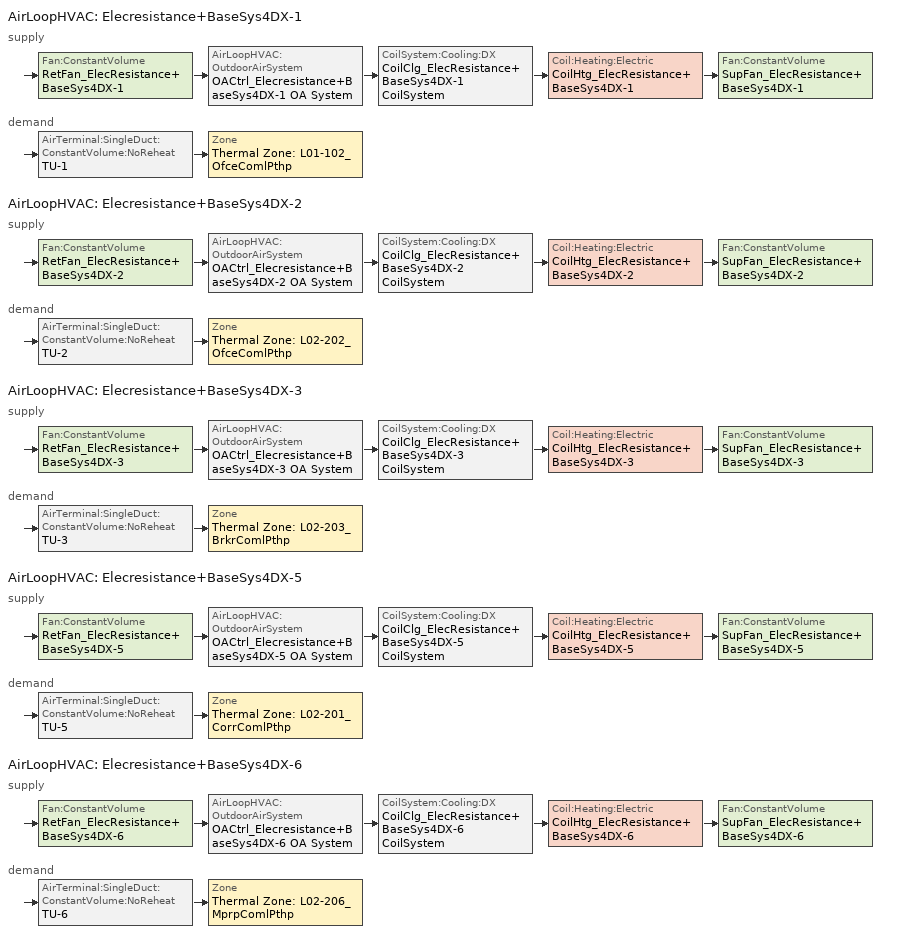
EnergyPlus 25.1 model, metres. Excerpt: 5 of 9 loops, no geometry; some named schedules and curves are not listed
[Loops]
AirLoopHVAC 'Elecresistance+BaseSys4DX-1'
 supply: Fan:ConstantVolume 'RetFan_ElecResistance+BaseSys4DX-1' > AirLoopHVAC:OutdoorAirSystem 'OACtrl_Elecresistance+BaseSys4DX-1 OA System' > CoilSystem:Cooling:DX 'CoilClg_ElecResistance+BaseSys4DX-1 CoilSystem' > Coil:Heating:Electric 'CoilHtg_ElecResistance+BaseSys4DX-1' > Fan:ConstantVolume 'SupFan_ElecResistance+BaseSys4DX-1'
 demand: AirTerminal:SingleDuct:ConstantVolume:NoReheat 'TU-1' > Zone 'Thermal Zone: L01-102_OfceComlPthp'
AirLoopHVAC 'Elecresistance+BaseSys4DX-2'
 supply: Fan:ConstantVolume 'RetFan_ElecResistance+BaseSys4DX-2' > AirLoopHVAC:OutdoorAirSystem 'OACtrl_Elecresistance+BaseSys4DX-2 OA System' > CoilSystem:Cooling:DX 'CoilClg_ElecResistance+BaseSys4DX-2 CoilSystem' > Coil:Heating:Electric 'CoilHtg_ElecResistance+BaseSys4DX-2' > Fan:ConstantVolume 'SupFan_ElecResistance+BaseSys4DX-2'
 demand: AirTerminal:SingleDuct:ConstantVolume:NoReheat 'TU-2' > Zone 'Thermal Zone: L02-202_OfceComlPthp'
AirLoopHVAC 'Elecresistance+BaseSys4DX-3'
 supply: Fan:ConstantVolume 'RetFan_ElecResistance+BaseSys4DX-3' > AirLoopHVAC:OutdoorAirSystem 'OACtrl_Elecresistance+BaseSys4DX-3 OA System' > CoilSystem:Cooling:DX 'CoilClg_ElecResistance+BaseSys4DX-3 CoilSystem' > Coil:Heating:Electric 'CoilHtg_ElecResistance+BaseSys4DX-3' > Fan:ConstantVolume 'SupFan_ElecResistance+BaseSys4DX-3'
 demand: AirTerminal:SingleDuct:ConstantVolume:NoReheat 'TU-3' > Zone 'Thermal Zone: L02-203_BrkrComlPthp'
AirLoopHVAC 'Elecresistance+BaseSys4DX-5'
 supply: Fan:ConstantVolume 'RetFan_ElecResistance+BaseSys4DX-5' > AirLoopHVAC:OutdoorAirSystem 'OACtrl_Elecresistance+BaseSys4DX-5 OA System' > CoilSystem:Cooling:DX 'CoilClg_ElecResistance+BaseSys4DX-5 CoilSystem' > Coil:Heating:Electric 'CoilHtg_ElecResistance+BaseSys4DX-5' > Fan:ConstantVolume 'SupFan_ElecResistance+BaseSys4DX-5'
 demand: AirTerminal:SingleDuct:ConstantVolume:NoReheat 'TU-5' > Zone 'Thermal Zone: L02-201_CorrComlPthp'
AirLoopHVAC 'Elecresistance+BaseSys4DX-6'
 supply: Fan:ConstantVolume 'RetFan_ElecResistance+BaseSys4DX-6' > AirLoopHVAC:OutdoorAirSystem 'OACtrl_Elecresistance+BaseSys4DX-6 OA System' > CoilSystem:Cooling:DX 'CoilClg_ElecResistance+BaseSys4DX-6 CoilSystem' > Coil:Heating:Electric 'CoilHtg_ElecResistance+BaseSys4DX-6' > Fan:ConstantVolume 'SupFan_ElecResistance+BaseSys4DX-6'
 demand: AirTerminal:SingleDuct:ConstantVolume:NoReheat 'TU-6' > Zone 'Thermal Zone: L02-206_MprpComlPthp'
[ShadingProperty:Reflectance] Diffuse Solar Reflectance of Unglazed Part of Shading Surface=0; Diffuse Visible Reflectance of Unglazed Part of Shading Surface=0; Fraction of Shading Surface That Is Glazed=0
Name | Shading Surface
 | Shading Surface 1
 | Shading Surface 2
 | Shading Surface 3
[ZoneControl:Thermostat] Temperature Difference Between Cutout And Setpoint {deltaC}=0
Name | Zone or ZoneList | Control Type Schedule | Control 1
Thermal Zone: L01-102_OfceComlPthp Thermostat | Thermal Zone: L01-102_OfceComlPthp | Thermal Zone: L01-102_OfceComlPthp Thermostat Schedule | Thermal Zone: L01-102_OfceComlPthp Thermostat
Thermal Zone: L02-201_CorrComlPthp Thermostat | Thermal Zone: L02-201_CorrComlPthp | Thermal Zone: L02-201_CorrComlPthp Thermostat Schedule | Thermal Zone: L02-201_CorrComlPthp Thermostat
Thermal Zone: L02-202_OfceComlPthp Thermostat | Thermal Zone: L02-202_OfceComlPthp | Thermal Zone: L02-202_OfceComlPthp Thermostat Schedule | Thermal Zone: L02-202_OfceComlPthp Thermostat
Thermal Zone: L02-203_BrkrComlPthp Thermostat | Thermal Zone: L02-203_BrkrComlPthp | Thermal Zone: L02-203_BrkrComlPthp Thermostat Schedule | Thermal Zone: L02-203_BrkrComlPthp Thermostat
Thermal Zone: L02-206_MprpComlPthp Thermostat | Thermal Zone: L02-206_MprpComlPthp | Thermal Zone: L02-206_MprpComlPthp Thermostat Schedule | Thermal Zone: L02-206_MprpComlPthp Thermostat
[ThermostatSetpoint:DualSetpoint] Heating Setpoint Temperature Schedule=GLBHHtgSetpt; Cooling Setpoint Temperature Schedule=NoClgSetpt
Thermal Zone: L01-102_OfceComlPthp Thermostat; Thermal Zone: L02-201_CorrComlPthp Thermostat; Thermal Zone: L02-202_OfceComlPthp Thermostat; Thermal Zone: L02-203_BrkrComlPthp Thermostat; Thermal Zone: L02-206_MprpComlPthp Thermostat
[AirTerminal:SingleDuct:ConstantVolume:NoReheat] Availability Schedule=Always On Discrete
Name | Maximum Air Flow Rate {m3/s}
TU-1 | 0.467203
TU-5 | 0.760487
TU-2 | 0.109619
TU-3 | 0.15005
TU-6 | 0.261321
[Zone equipment]
Thermal Zone: L01-102_OfceComlPthp: TerminalUnit 101, TU-1
Thermal Zone: L02-201_CorrComlPthp: TerminalUnit 201, TU-5
Thermal Zone: L02-202_OfceComlPthp: TerminalUnit 202, TU-2
Thermal Zone: L02-203_BrkrComlPthp: TerminalUnit 203, TU-3
Thermal Zone: L02-206_MprpComlPthp: TerminalUnit 206, TU-6
[Sizing:Zone] Zone Cooling Design Supply Air Temperature Input Method=TemperatureDifference; Zone Cooling Design Supply Air Temperature {C}=14; Zone Cooling Design Supply Air Temperature Difference {deltaC}=11.1111; Zone Heating Design Supply Air Temperature Input Method=TemperatureDifference; Zone Heating Design Supply Air Temperature {C}=40; Zone Heating Design Supply Air Temperature Difference {deltaC}=13.8889; Zone Cooling Design Supply Air Humidity Ratio {kgWater/kgDryAir}=0.0085; Zone Heating Design Supply Air Humidity Ratio {kgWater/kgDryAir}=0.008; Zone Heating Sizing Factor=1; Zone Cooling Sizing Factor=1; Cooling Design Air Flow Method=DesignDay; Cooling Design Air Flow Rate {m3/s}=0; Cooling Minimum Air Flow per Zone Floor Area {m3/s-m2}=0; Cooling Minimum Air Flow {m3/s}=0; Cooling Minimum Air Flow Fraction=0; Heating Design Air Flow Method=DesignDay; Heating Design Air Flow Rate {m3/s}=0; Heating Maximum Air Flow per Zone Floor Area {m3/s-m2}=0; Heating Maximum Air Flow {m3/s}=0; Heating Maximum Air Flow Fraction=0; Account for Dedicated Outdoor Air System=No; Zone Load Sizing Method=Sensible Load Only No Latent Load; Zone Latent Cooling Design Supply Air Humidity Ratio Input Method=HumidityRatioDifference; Zone Cooling Design Supply Air Humidity Ratio Difference {kgWater/kgDryAir}=0.005; Zone Latent Heating Design Supply Air Humidity Ratio Input Method=HumidityRatioDifference; Zone Humidification Design Supply Air Humidity Ratio Difference {kgWater/kgDryAir}=0.005; Type of Space Sum to Use=Coincident
Name | Design Specification Outdoor Air Object
Thermal Zone: L01-102_OfceComlPthp | Thermal Zone: L01-102_OfceComlPthp Design Specification Outdoor Air
Thermal Zone: L02-201_CorrComlPthp | Thermal Zone: L02-201_CorrComlPthp Design Specification Outdoor Air
Thermal Zone: L02-202_OfceComlPthp | Thermal Zone: L02-202_OfceComlPthp Design Specification Outdoor Air
Thermal Zone: L02-203_BrkrComlPthp | Thermal Zone: L02-203_BrkrComlPthp Design Specification Outdoor Air
Thermal Zone: L02-206_MprpComlPthp | Thermal Zone: L02-206_MprpComlPthp Design Specification Outdoor Air
[DesignSpecification:OutdoorAir] Outdoor Air Method=Sum; Outdoor Air Flow per Person {m3/s-person}=0; Outdoor Air Flow per Zone {m3/s}=0; Outdoor Air Flow Air Changes per Hour {1/hr}=0
Name | Outdoor Air Flow per Zone Floor Area {m3/s-m2}
Thermal Zone: L01-102_OfceComlPthp Design Specification Outdoor Air | 0.000675803
Thermal Zone: L02-201_CorrComlPthp Design Specification Outdoor Air | 0.000222729
Thermal Zone: L02-202_OfceComlPthp Design Specification Outdoor Air | 0.000947674
Thermal Zone: L02-203_BrkrComlPthp Design Specification Outdoor Air | 0.00147892
Thermal Zone: L02-204_FitnComlPthp Design Specification Outdoor Air | 0.00283383
Thermal Zone: L02-206_MprpComlPthp Design Specification Outdoor Air | 0.000212619
Thermal Zone: L02-209_AstoComlPthp Design Specification Outdoor Air | 0.00168509
Thermal Zone: L02-214_AstoComlPthp Design Specification Outdoor Air | 0.00170197
Thermal Zone: L02-216_MprpComlPthp Design Specification Outdoor Air | 0.00135288
[ZoneHVAC:PackagedTerminalHeatPump] Availability Schedule=AllOnHVACAvail; No Load Supply Air Flow Rate Control Set To Low Speed=Yes; Cooling Outdoor Air Flow Rate {m3/s}=0; Heating Outdoor Air Flow Rate {m3/s}=0; No Load Outdoor Air Flow Rate {m3/s}=0; Heating Convergence Tolerance=0.001; Cooling Convergence Tolerance=0.001; Fan Placement=DrawThrough; Supply Air Fan Operating Mode Schedule=CyclingHVACAvail
Name | Cooling Supply Air Flow Rate {m3/s} | Heating Supply Air Flow Rate {m3/s} | No Load Supply Air Flow Rate {m3/s} | Supply Air Fan | Heating Coil | Cooling Coil | Supplemental Heating Coil | Maximum Supply Air Temperature from Supplemental Heater {C} | Maximum Outdoor Dry-Bulb Temperature for Supplemental Heater Operation {C}
HP4 | 0.113267 | 0.113267 | 0.113267 | Fan_HP-4 | CoilHtg_HP4 | CoilClg_HP4 | CoilHtg_SuppHt_HP4 | 35 | 5.68434e-14
HP1 | 0.136865 | 0.136865 | 0.136865 | Fan_HP-1 | CoilHtg_HP1 | CoilClg_HP1 | SuppHtg_HP1 | 32.2222 | 1.66667
[Fan:OnOff] Availability Schedule=Always On Discrete; Fan Total Efficiency=0.4; Motor Efficiency=0.8; Motor In Airstream Fraction=1
Name | Pressure Rise {Pa} | Maximum Flow Rate {m3/s} | Fan Power Ratio Function of Speed Ratio Curve | Fan Efficiency Ratio Function of Speed Ratio Curve
Fan_HP-4 | 84.7963 | 0.113267 | Fan On Off Power Curve | Fan On Off Efficiency Curve
Fan_HP-1 | 74.6206 | 0.136865 | Fan On Off Power Curve 1 | Fan On Off Efficiency Curve 1
[Coil:Heating:DX:SingleSpeed] Availability Schedule=Always On Discrete; Rated Supply Fan Power Per Volume Flow Rate 2017 {W/(m3/s)}=773.3; Rated Supply Fan Power Per Volume Flow Rate 2023 {W/(m3/s)}=934.4; Heating Capacity Function of Temperature Curve=CoilHtgHPQRatio_fToadbSI; Heating Capacity Function of Flow Fraction Curve=CoilHtgHPQRatio_fCFMRatio; Energy Input Ratio Function of Temperature Curve=CoilHtgHPEIRRatio_fToadbSI; Energy Input Ratio Function of Flow Fraction Curve=CoilHtgHPEIRRatio_fCFMRatio; Part Load Fraction Correlation Curve=CoilHtgHPEIRRatio_fQFrac; Maximum Outdoor Dry-Bulb Temperature for Defrost Operation {C}=4.44444; Maximum Outdoor Dry-Bulb Temperature for Crankcase Heater Operation {C}=10; Defrost Strategy=ReverseCycle; Defrost Control=Timed; Defrost Time Period Fraction=0.058333; Resistive Defrost Heater Capacity {W}=2000
Name | Gross Rated Heating Capacity {W} | Gross Rated Heating COP {W/W} | Rated Air Flow Rate {m3/s} | Defrost Energy Input Ratio Function of Temperature Curve | Minimum Outdoor Dry-Bulb Temperature for Compressor Operation {C} | Crankcase Heater Capacity {W}
CoilHtg_HP4 | 2546.47 | 5.58288 | 0.113267 | CoilHtg_HP4 Defrost Curve | -20 | 9.83292
CoilHtg_HP1 | 3833.46 | 5.15693 | 0.136865 | CoilHtg_HP1 Defrost Curve | -8.33333 | 9.99958
[Coil:Cooling:DX:SingleSpeed] Availability Schedule=Always On Discrete; Gross Rated Sensible Heat Ratio=Autosize; Rated Evaporator Fan Power Per Volume Flow Rate 2017 {W/(m3/s)}=773.3; Rated Evaporator Fan Power Per Volume Flow Rate 2023 {W/(m3/s)}=934.4; Total Cooling Capacity Function of Temperature Curve=CoilClgDXQRatio_fTwbToadbSI; Total Cooling Capacity Function of Flow Fraction Curve=CoilClgDXSnglQRatio_fCFMRatio; Energy Input Ratio Function of Flow Fraction Curve=CoilClgDXSnglEIRRatio_fCFMRatio; Part Load Fraction Correlation Curve=CoilClgDXSEEREIRRatio_fQFrac; Minimum Outdoor Dry-Bulb Temperature for Compressor Operation {C}=-25; Nominal Time for Condensate Removal to Begin {s}=0; Ratio of Initial Moisture Evaporation Rate and Steady State Latent Capacity=0; Maximum Cycling Rate {cycles/hr}=0; Latent Capacity Time Constant {s}=0; Condenser Type=AirCooled; Evaporative Condenser Effectiveness=0.9; Evaporative Condenser Air Flow Rate {m3/s}=Autosize; Evaporative Condenser Pump Rated Power Consumption {W}=Autosize; Crankcase Heater Capacity {W}=0; Maximum Outdoor Dry-Bulb Temperature for Crankcase Heater Operation {C}=10; Basin Heater Capacity {W/K}=0; Basin Heater Setpoint Temperature {C}=2
Name | Gross Rated Total Cooling Capacity {W} | Gross Rated Cooling COP {W/W} | Rated Air Flow Rate {m3/s} | Energy Input Ratio Function of Temperature Curve
CoilClg_HP4 | 3608.03 | 4.54306 | 0.113267 | CoilClgDXSEEREIR_fTwbToadbSI-10
CoilClg_HP1 | 3669.16 | 4.7607 | 0.136865 | CoilClgDXSEEREIR_fTwbToadbSI
CoilClg_ElecResistance+BaseSys4DX-1 | 8113.17 | 3.84759 | 0.467203 | CoilClgDXSEEREIR_fTwbToadbSI-2
CoilClg_ElecResistance+BaseSys4DX-2 | 1815.24 | 3.84759 | 0.109619 | CoilClgDXSEEREIR_fTwbToadbSI-3
CoilClg_ElecResistance+BaseSys4DX-3 | 2614.45 | 3.84759 | 0.15005 | CoilClgDXSEEREIR_fTwbToadbSI-4
CoilClg_ElecResistance+BaseSys4DX-5 | 12593.3 | 3.84759 | 0.760487 | CoilClgDXSEEREIR_fTwbToadbSI-5
CoilClg_ElecResistance+BaseSys4DX-6 | 5084.2 | 3.84759 | 0.261321 | CoilClgDXSEEREIR_fTwbToadbSI-6
[Coil:Heating:Electric] Availability Schedule=Always On Discrete; Efficiency=1
Name | Nominal Capacity {W}
CoilHtg_SuppHt_HP4 | 2309.4
SuppHtg_HP1 | 1860.27
CoilHtg_ElecResistance+BaseSys4DX-1 | 8205.99
CoilHtg_ElecResistance+BaseSys4DX-2 | 2198.03
CoilHtg_ElecResistance+BaseSys4DX-3 | 1529.54
CoilHtg_ElecResistance+BaseSys4DX-5 | 7752.32
CoilHtg_ElecResistance+BaseSys4DX-6 | 2664.02
[AirLoopHVAC] Design Return Air Flow Fraction of Supply Air Flow=1
Name | Design Supply Air Flow Rate {m3/s}
Elecresistance+BaseSys4DX-1 | 0.467203
Elecresistance+BaseSys4DX-2 | 0.109619
Elecresistance+BaseSys4DX-3 | 0.15005
Elecresistance+BaseSys4DX-5 | 0.760487
Elecresistance+BaseSys4DX-6 | 0.261321
[Sizing:System] Type of Load to Size On=Sensible; Design Outdoor Air Flow Rate {m3/s}=Autosize; Central Heating Maximum System Air Flow Ratio=1; Preheat Design Temperature {C}=5.68434e-14; Preheat Design Humidity Ratio {kgWater/kgDryAir}=0; Precool Design Temperature {C}=5.68434e-14; Precool Design Humidity Ratio {kgWater/kgDryAir}=0; Central Cooling Design Supply Air Temperature {C}=23.8889; Central Heating Design Supply Air Temperature {C}=32.2222; Type of Zone Sum to Use=NonCoincident; 100% Outdoor Air in Cooling=No; 100% Outdoor Air in Heating=No; Central Cooling Design Supply Air Humidity Ratio {kgWater/kgDryAir}=0.0085; Central Heating Design Supply Air Humidity Ratio {kgWater/kgDryAir}=0.008; Cooling Supply Air Flow Rate Method=DesignDay; Cooling Supply Air Flow Rate {m3/s}=0; Cooling Supply Air Flow Rate Per Floor Area {m3/s-m2}=0.00996765; Cooling Fraction of Autosized Cooling Supply Air Flow Rate=1; Cooling Supply Air Flow Rate Per Unit Cooling Capacity {m3/s-W}=3.94755e-05; Heating Supply Air Flow Rate Method=DesignDay; Heating Supply Air Flow Rate {m3/s}=0; Heating Supply Air Flow Rate Per Floor Area {m3/s-m2}=0.00996765; Heating Fraction of Autosized Heating Supply Air Flow Rate=1; Heating Fraction of Autosized Cooling Supply Air Flow Rate=1; Heating Supply Air Flow Rate Per Unit Heating Capacity {m3/s-W}=3.15882e-05; System Outdoor Air Method=ZoneSum; Zone Maximum Outdoor Air Fraction=1; Cooling Design Capacity Method=CoolingDesignCapacity; Cooling Design Capacity {W}=Autosize; Cooling Design Capacity Per Floor Area {W/m2}=234.7; Fraction of Autosized Cooling Design Capacity=1; Heating Design Capacity Method=HeatingDesignCapacity; Heating Design Capacity {W}=Autosize; Heating Design Capacity Per Floor Area {W/m2}=157; Fraction of Autosized Heating Design Capacity=1; Central Cooling Capacity Control Method=OnOff; Occupant Diversity=Autosize
Elecresistance+BaseSys4DX-1; Elecresistance+BaseSys4DX-2; Elecresistance+BaseSys4DX-3; Elecresistance+BaseSys4DX-5; Elecresistance+BaseSys4DX-6
[AvailabilityManager:NightCycle] Applicability Schedule=Always On Discrete; Fan Schedule=CyclingHVACAvail; Control Type=CycleOnControlZone; Thermostat Tolerance {deltaC}=1.11111; Cycling Run Time Control Type=ThermostatWithMinimumRunTime; Cycling Run Time {s}=900
Name | Control Zone or Zone List
Availability Manager Night Cycle 1 | Thermal Zone: L01-102_OfceComlPthp
Availability Manager Night Cycle 2 | Thermal Zone: L02-202_OfceComlPthp
Availability Manager Night Cycle 3 | Thermal Zone: L02-203_BrkrComlPthp
Availability Manager Night Cycle 4 | Thermal Zone: L02-201_CorrComlPthp
Availability Manager Night Cycle 5 | Thermal Zone: L02-206_MprpComlPthp
[Fan:ConstantVolume] Availability Schedule=CyclingHVACAvail; Fan Total Efficiency=0.55575; Pressure Rise {Pa}=500.709; Motor Efficiency=0.855; Motor In Airstream Fraction=1
Name | Maximum Flow Rate {m3/s}
RetFan_ElecResistance+BaseSys4DX-1; SupFan_ElecResistance+BaseSys4DX-1 | 0.467203
RetFan_ElecResistance+BaseSys4DX-2; SupFan_ElecResistance+BaseSys4DX-2 | 0.109619
RetFan_ElecResistance+BaseSys4DX-3; SupFan_ElecResistance+BaseSys4DX-3 | 0.15005
RetFan_ElecResistance+BaseSys4DX-5; SupFan_ElecResistance+BaseSys4DX-5 | 0.760487
RetFan_ElecResistance+BaseSys4DX-6; SupFan_ElecResistance+BaseSys4DX-6 | 0.261321
[SetpointManager:MixedAir] Control Variable=Temperature
Name | Setpoint Node or NodeList
RetFan_ElecResistance+BaseSys4DX-1 Outlet Node OS Default SPM | RetFan_ElecResistance+BaseSys4DX-1 Outlet Node
OACtrl_Elecresistance+BaseSys4DX-1 OA System Mixed Air Node OS Default SPM | OACtrl_Elecresistance+BaseSys4DX-1 OA System Mixed Air Node
CoilClg_ElecResistance+BaseSys4DX-1 Outlet Node OS Default SPM | CoilClg_ElecResistance+BaseSys4DX-1 Outlet Node
CoilHtg_ElecResistance+BaseSys4DX-1 Outlet Node OS Default SPM | CoilHtg_ElecResistance+BaseSys4DX-1 Outlet Node
RetFan_ElecResistance+BaseSys4DX-2 Outlet Node OS Default SPM | RetFan_ElecResistance+BaseSys4DX-2 Outlet Node
OACtrl_Elecresistance+BaseSys4DX-2 OA System Mixed Air Node OS Default SPM | OACtrl_Elecresistance+BaseSys4DX-2 OA System Mixed Air Node
CoilClg_ElecResistance+BaseSys4DX-2 Outlet Node OS Default SPM | CoilClg_ElecResistance+BaseSys4DX-2 Outlet Node
CoilHtg_ElecResistance+BaseSys4DX-2 Outlet Node OS Default SPM | CoilHtg_ElecResistance+BaseSys4DX-2 Outlet Node
RetFan_ElecResistance+BaseSys4DX-3 Outlet Node OS Default SPM | RetFan_ElecResistance+BaseSys4DX-3 Outlet Node
OACtrl_Elecresistance+BaseSys4DX-3 OA System Mixed Air Node OS Default SPM | OACtrl_Elecresistance+BaseSys4DX-3 OA System Mixed Air Node
CoilClg_ElecResistance+BaseSys4DX-3 Outlet Node OS Default SPM | CoilClg_ElecResistance+BaseSys4DX-3 Outlet Node
CoilHtg_ElecResistance+BaseSys4DX-3 Outlet Node OS Default SPM | CoilHtg_ElecResistance+BaseSys4DX-3 Outlet Node
RetFan_ElecResistance+BaseSys4DX-5 Outlet Node OS Default SPM | RetFan_ElecResistance+BaseSys4DX-5 Outlet Node
OACtrl_Elecresistance+BaseSys4DX-5 OA System Mixed Air Node OS Default SPM | OACtrl_Elecresistance+BaseSys4DX-5 OA System Mixed Air Node
CoilClg_ElecResistance+BaseSys4DX-5 Outlet Node OS Default SPM | CoilClg_ElecResistance+BaseSys4DX-5 Outlet Node
CoilHtg_ElecResistance+BaseSys4DX-5 Outlet Node OS Default SPM | CoilHtg_ElecResistance+BaseSys4DX-5 Outlet Node
RetFan_ElecResistance+BaseSys4DX-6 Outlet Node OS Default SPM | RetFan_ElecResistance+BaseSys4DX-6 Outlet Node
OACtrl_Elecresistance+BaseSys4DX-6 OA System Mixed Air Node OS Default SPM | OACtrl_Elecresistance+BaseSys4DX-6 OA System Mixed Air Node
CoilClg_ElecResistance+BaseSys4DX-6 Outlet Node OS Default SPM | CoilClg_ElecResistance+BaseSys4DX-6 Outlet Node
CoilHtg_ElecResistance+BaseSys4DX-6 Outlet Node OS Default SPM | CoilHtg_ElecResistance+BaseSys4DX-6 Outlet Node
[Controller:OutdoorAir] Minimum Outdoor Air Flow Rate {m3/s}=0; Maximum Outdoor Air Flow Rate {m3/s}=Autosize; Economizer Control Type=FixedDryBulb; Economizer Control Action Type=ModulateFlow; Economizer Maximum Limit Dry-Bulb Temperature {C}=23.8889; Economizer Maximum Limit Enthalpy {J/kg}=116300; Lockout Type=LockoutWithCompressor; Minimum Limit Type=FixedMinimum; High Humidity Control=No; High Humidity Outdoor Air Flow Ratio=1; Control High Indoor Humidity Based on Outdoor Humidity Ratio=Yes; Heat Recovery Bypass Control Type=BypassWhenWithinEconomizerLimits; Economizer Operation Staging=InterlockedWithMechanicalCooling
Name | Minimum Outdoor Air Schedule | Maximum Fraction of Outdoor Air Schedule | Mechanical Ventilation Controller
OACtrl_Elecresistance+BaseSys4DX-1 | OACtrl_Elecresistance+BaseSys4DX-1 Schedule | OACtrl_Elecresistance+BaseSys4DX-1 Max OA Schedule | OACtrl_Elecresistance+BaseSys4DX-1 Mech Vent Controller
OACtrl_Elecresistance+BaseSys4DX-2 | OACtrl_Elecresistance+BaseSys4DX-2 Schedule | OACtrl_Elecresistance+BaseSys4DX-2 Max OA Schedule | OACtrl_Elecresistance+BaseSys4DX-2 Mech Vent Controller
OACtrl_Elecresistance+BaseSys4DX-3 | OACtrl_Elecresistance+BaseSys4DX-3 Schedule | OACtrl_Elecresistance+BaseSys4DX-3 Max OA Schedule | OACtrl_Elecresistance+BaseSys4DX-3 Mech Vent Controller
OACtrl_Elecresistance+BaseSys4DX-5 | OACtrl_Elecresistance+BaseSys4DX-5 Schedule | OACtrl_Elecresistance+BaseSys4DX-5 Max OA Schedule | OACtrl_Elecresistance+BaseSys4DX-5 Mech Vent Controller
OACtrl_Elecresistance+BaseSys4DX-6 | OACtrl_Elecresistance+BaseSys4DX-6 Schedule | OACtrl_Elecresistance+BaseSys4DX-6 Max OA Schedule | OACtrl_Elecresistance+BaseSys4DX-6 Mech Vent Controller
[Controller:MechanicalVentilation] Demand Controlled Ventilation=No; System Outdoor Air Method=ZoneSum
OACtrl_Elecresistance+BaseSys4DX-1 Mech Vent Controller: Availability Schedule=OACtrl_Elecresistance+BaseSys4DX-1 Schedule; Zone or ZoneList Name 1=Thermal Zone: L01-102_OfceComlPthp; Design Specification Outdoor Air Object Name 1=Thermal Zone: L01-102_OfceComlPthp Design Specification Outdoor Air
OACtrl_Elecresistance+BaseSys4DX-2 Mech Vent Controller: Availability Schedule=OACtrl_Elecresistance+BaseSys4DX-2 Schedule; Zone or ZoneList Name 1=Thermal Zone: L02-202_OfceComlPthp; Design Specification Outdoor Air Object Name 1=Thermal Zone: L02-202_OfceComlPthp Design Specification Outdoor Air
OACtrl_Elecresistance+BaseSys4DX-3 Mech Vent Controller: Availability Schedule=OACtrl_Elecresistance+BaseSys4DX-3 Schedule; Zone or ZoneList Name 1=Thermal Zone: L02-203_BrkrComlPthp; Design Specification Outdoor Air Object Name 1=Thermal Zone: L02-203_BrkrComlPthp Design Specification Outdoor Air
OACtrl_Elecresistance+BaseSys4DX-5 Mech Vent Controller: Availability Schedule=OACtrl_Elecresistance+BaseSys4DX-5 Schedule; Zone or ZoneList Name 1=Thermal Zone: L02-201_CorrComlPthp; Design Specification Outdoor Air Object Name 1=Thermal Zone: L02-201_CorrComlPthp Design Specification Outdoor Air
OACtrl_Elecresistance+BaseSys4DX-6 Mech Vent Controller: Availability Schedule=OACtrl_Elecresistance+BaseSys4DX-6 Schedule; Zone or ZoneList Name 1=Thermal Zone: L02-206_MprpComlPthp; Design Specification Outdoor Air Object Name 1=Thermal Zone: L02-206_MprpComlPthp Design Specification Outdoor Air
ERV-1 OAControl Mech Vent Controller: Availability Schedule=Always On Discrete; Zone or ZoneList Name 1=Thermal Zone: L01-102_OfceComlPthp; Design Specification Outdoor Air Object Name 1=Thermal Zone: L01-102_OfceComlPthp Design Specification Outdoor Air; Zone or ZoneList Name 2=Thermal Zone: L02-214_AstoComlPthp; Design Specification Outdoor Air Object Name 2=Thermal Zone: L02-214_AstoComlPthp Design Specification Outdoor Air; Zone or ZoneList Name 3=Thermal Zone: L02-209_AstoComlPthp; Design Specification Outdoor Air Object Name 3=Thermal Zone: L02-209_AstoComlPthp Design Specification Outdoor Air; Zone or ZoneList Name 4=Thermal Zone: L02-216_MprpComlPthp; Design Specification Outdoor Air Object Name 4=Thermal Zone: L02-216_MprpComlPthp Design Specification Outdoor Air; Zone or ZoneList Name 5=Thermal Zone: L02-206_MprpComlPthp; Design Specification Outdoor Air Object Name 5=Thermal Zone: L02-206_MprpComlPthp Design Specification Outdoor Air; Zone or ZoneList Name 6=Thermal Zone: L02-201_CorrComlPthp; Design Specification Outdoor Air Object Name 6=Thermal Zone: L02-201_CorrComlPthp Design Specification Outdoor Air; Zone or ZoneList Name 7=Thermal Zone: L02-202_OfceComlPthp; Design Specification Outdoor Air Object Name 7=Thermal Zone: L02-202_OfceComlPthp Design Specification Outdoor Air; Zone or ZoneList Name 8=Thermal Zone: L02-203_BrkrComlPthp; Design Specification Outdoor Air Object Name 8=Thermal Zone: L02-203_BrkrComlPthp Design Specification Outdoor Air; Zone or ZoneList Name 9=Thermal Zone: L02-204_FitnComlPthp; Design Specification Outdoor Air Object Name 9=Thermal Zone: L02-204_FitnComlPthp Design Specification Outdoor Air
[CoilSystem:Cooling:DX] Availability Schedule=Always On Discrete
Name | Cooling Coil
CoilClg_ElecResistance+BaseSys4DX-1 CoilSystem | CoilClg_ElecResistance+BaseSys4DX-1
CoilClg_ElecResistance+BaseSys4DX-2 CoilSystem | CoilClg_ElecResistance+BaseSys4DX-2
CoilClg_ElecResistance+BaseSys4DX-3 CoilSystem | CoilClg_ElecResistance+BaseSys4DX-3
CoilClg_ElecResistance+BaseSys4DX-5 CoilSystem | CoilClg_ElecResistance+BaseSys4DX-5
CoilClg_ElecResistance+BaseSys4DX-6 CoilSystem | CoilClg_ElecResistance+BaseSys4DX-6
[SetpointManager:SingleZone:Reheat] Control Variable=Temperature; Minimum Supply Air Temperature {C}=-99; Maximum Supply Air Temperature {C}=99
Name | Control Zone | Setpoint Node or NodeList
Setpoint Manager Single Zone Reheat 1 | Thermal Zone: L01-102_OfceComlPthp | SupFan_ElecResistance+BaseSys4DX-1 Outlet Node
Setpoint Manager Single Zone Reheat 2 | Thermal Zone: L02-202_OfceComlPthp | SupFan_ElecResistance+BaseSys4DX-2 Outlet Node
Setpoint Manager Single Zone Reheat 3 | Thermal Zone: L02-203_BrkrComlPthp | SupFan_ElecResistance+BaseSys4DX-3 Outlet Node
Setpoint Manager Single Zone Reheat 4 | Thermal Zone: L02-201_CorrComlPthp | SupFan_ElecResistance+BaseSys4DX-5 Outlet Node
Setpoint Manager Single Zone Reheat 5 | Thermal Zone: L02-206_MprpComlPthp | SupFan_ElecResistance+BaseSys4DX-6 Outlet Node
[AvailabilityManager:Scheduled]
ERV1 Availability Manager: Schedule=GLBHHVAC
[Schedule:Year]
GLBHHtgSetpt: GLBHWinHtgSetptWk, 1, 1, 1, 15, GLBHSpFaHtgSetptWk, 1, 16, 6, 15, GLBHSumHtgSetptWk, 6, 16, 9, 15, GLBHSpFaHtgSetptWk, 9, 16, 11, 15, GLBHWinHtgSetptWk, 11, 16, 12, 31
NoClgSetpt: NoClgSetpt Wk, 1, 1, 12, 31
AllOnHVACAvail: AllOnHVACAvailWk, 1, 1, 12, 31
CyclingHVACAvail: CyclingHVACAvailWk, 1, 1, 12, 31
OACtrl_Elecresistance+BaseSys4DX-1 Schedule: OACtrl_Elecresistance+BaseSys4DX-1 Schedule Week 1, 1, 1, 12, 31
OACtrl_Elecresistance+BaseSys4DX-2 Schedule: OACtrl_Elecresistance+BaseSys4DX-2 Schedule Week 1, 1, 1, 12, 31
OACtrl_Elecresistance+BaseSys4DX-3 Schedule: OACtrl_Elecresistance+BaseSys4DX-3 Schedule Week 1, 1, 1, 12, 31
OACtrl_Elecresistance+BaseSys4DX-5 Schedule: OACtrl_Elecresistance+BaseSys4DX-5 Schedule Week 1, 1, 1, 12, 31
OACtrl_Elecresistance+BaseSys4DX-6 Schedule: OACtrl_Elecresistance+BaseSys4DX-6 Schedule Week 1, 1, 1, 12, 31
OACtrl_Elecresistance+BaseSys4DX-1 Max OA Schedule: OACtrl_Elecresistance+BaseSys4DX-1 Max OA Schedule Week Rule - Jan1-Dec31, 1, 1, 12, 31
OACtrl_Elecresistance+BaseSys4DX-2 Max OA Schedule: OACtrl_Elecresistance+BaseSys4DX-2 Max OA Schedule Week Rule - Jan1-Dec31, 1, 1, 12, 31
OACtrl_Elecresistance+BaseSys4DX-3 Max OA Schedule: OACtrl_Elecresistance+BaseSys4DX-3 Max OA Schedule Week Rule - Jan1-Dec31, 1, 1, 12, 31
OACtrl_Elecresistance+BaseSys4DX-5 Max OA Schedule: OACtrl_Elecresistance+BaseSys4DX-5 Max OA Schedule Week Rule - Jan1-Dec31, 1, 1, 12, 31
OACtrl_Elecresistance+BaseSys4DX-6 Max OA Schedule: OACtrl_Elecresistance+BaseSys4DX-6 Max OA Schedule Week Rule - Jan1-Dec31, 1, 1, 12, 31
[Schedule:Week:Daily]
GLBHWinHtgSetptWk: GLBHWinHtgSetptSun, GLBHWinHtgSetptWD, GLBHWinHtgSetptWD, GLBHWinHtgSetptWD, GLBHWinHtgSetptWD, GLBHWinHtgSetptFri, GLBHWinHtgSetptSat, GLBHWinHtgSetptSun, OfficeHtgSetptWD, OfficeHtgSetptWD, GLBHWinHtgSetptSun, GLBHWinHtgSetptSun
GLBHSpFaHtgSetptWk: GLBHSpFaHtgSetptSun, GLBHSpFaHtgSetptWD, GLBHSpFaHtgSetptWD, GLBHSpFaHtgSetptWD, GLBHSpFaHtgSetptWD, GLBHSpFaHtgSetptFri, GLBHSpFaHtgSetptSat, GLBHSpFaHtgSetptSun, OfficeHtgSetptWD, OfficeHtgSetptWD, GLBHSpFaHtgSetptSun, GLBHSpFaHtgSetptSun
GLBHSumHtgSetptWk: GLBHSumHtgSetptSun, GLBHSumHtgSetptWD, GLBHSumHtgSetptWD, GLBHSumHtgSetptWD, GLBHSumHtgSetptWD, GLBHSumHtgSetptFri, GLBHSumHtgSetptSat, GLBHSumHtgSetptSun, OfficeHtgSetptWD, OfficeHtgSetptWD, GLBHSumHtgSetptSun, GLBHSumHtgSetptSun
NoClgSetpt Wk: NoClgSetpt Day, NoClgSetpt Day, NoClgSetpt Day, NoClgSetpt Day, NoClgSetpt Day, NoClgSetpt Day, NoClgSetpt Day, NoClgSetpt Day, OfficeClgSetptWD, OfficeClgSetptWD, NoClgSetpt Day, NoClgSetpt Day
CyclingHVACAvailWk: CyclingHVACAvailAll, CyclingHVACAvailAll, CyclingHVACAvailAll, CyclingHVACAvailAll, CyclingHVACAvailAll, CyclingHVACAvailAll, CyclingHVACAvailAll, CyclingHVACAvailAll, CyclingHVACAvailAll, CyclingHVACAvailAll, CyclingHVACAvailAll, CyclingHVACAvailAll
OACtrl_Elecresistance+BaseSys4DX-1 Schedule Week 1: OACtrl_Elecresistance+BaseSys4DX-1 Schedule Week 1 Sunday, OACtrl_Elecresistance+BaseSys4DX-1 Schedule Week 1 Monday, OACtrl_Elecresistance+BaseSys4DX-1 Schedule Week 1 Tuesday, OACtrl_Elecresistance+BaseSys4DX-1 Schedule Week 1 Wednesday, OACtrl_Elecresistance+BaseSys4DX-1 Schedule Week 1 Thursday, OACtrl_Elecresistance+BaseSys4DX-1 Schedule Week 1 Friday, OACtrl_Elecresistance+BaseSys4DX-1 Schedule Week 1 Saturday, OACtrl_Elecresistance+BaseSys4DX-1 Schedule Week 1 Holiday, OACtrl_Elecresistance+BaseSys4DX-1 Schedule Week 1 Summer, OACtrl_Elecresistance+BaseSys4DX-1 Schedule Week 1 Winter, OACtrl_Elecresistance+BaseSys4DX-1 Schedule Week 1 Custom 1, OACtrl_Elecresistance+BaseSys4DX-1 Schedule Week 1 Custom 2
OACtrl_Elecresistance+BaseSys4DX-2 Schedule Week 1: OACtrl_Elecresistance+BaseSys4DX-2 Schedule Week 1 Sunday, OACtrl_Elecresistance+BaseSys4DX-2 Schedule Week 1 Monday, OACtrl_Elecresistance+BaseSys4DX-2 Schedule Week 1 Tuesday, OACtrl_Elecresistance+BaseSys4DX-2 Schedule Week 1 Wednesday, OACtrl_Elecresistance+BaseSys4DX-2 Schedule Week 1 Thursday, OACtrl_Elecresistance+BaseSys4DX-2 Schedule Week 1 Friday, OACtrl_Elecresistance+BaseSys4DX-2 Schedule Week 1 Saturday, OACtrl_Elecresistance+BaseSys4DX-2 Schedule Week 1 Holiday, OACtrl_Elecresistance+BaseSys4DX-2 Schedule Week 1 Summer, OACtrl_Elecresistance+BaseSys4DX-2 Schedule Week 1 Winter, OACtrl_Elecresistance+BaseSys4DX-2 Schedule Week 1 Custom 1, OACtrl_Elecresistance+BaseSys4DX-2 Schedule Week 1 Custom 2
OACtrl_Elecresistance+BaseSys4DX-3 Schedule Week 1: OACtrl_Elecresistance+BaseSys4DX-3 Schedule Week 1 Sunday, OACtrl_Elecresistance+BaseSys4DX-3 Schedule Week 1 Monday, OACtrl_Elecresistance+BaseSys4DX-3 Schedule Week 1 Tuesday, OACtrl_Elecresistance+BaseSys4DX-3 Schedule Week 1 Wednesday, OACtrl_Elecresistance+BaseSys4DX-3 Schedule Week 1 Thursday, OACtrl_Elecresistance+BaseSys4DX-3 Schedule Week 1 Friday, OACtrl_Elecresistance+BaseSys4DX-3 Schedule Week 1 Saturday, OACtrl_Elecresistance+BaseSys4DX-3 Schedule Week 1 Holiday, OACtrl_Elecresistance+BaseSys4DX-3 Schedule Week 1 Summer, OACtrl_Elecresistance+BaseSys4DX-3 Schedule Week 1 Winter, OACtrl_Elecresistance+BaseSys4DX-3 Schedule Week 1 Custom 1, OACtrl_Elecresistance+BaseSys4DX-3 Schedule Week 1 Custom 2
OACtrl_Elecresistance+BaseSys4DX-5 Schedule Week 1: OACtrl_Elecresistance+BaseSys4DX-5 Schedule Week 1 Sunday, OACtrl_Elecresistance+BaseSys4DX-5 Schedule Week 1 Monday, OACtrl_Elecresistance+BaseSys4DX-5 Schedule Week 1 Tuesday, OACtrl_Elecresistance+BaseSys4DX-5 Schedule Week 1 Wednesday, OACtrl_Elecresistance+BaseSys4DX-5 Schedule Week 1 Thursday, OACtrl_Elecresistance+BaseSys4DX-5 Schedule Week 1 Friday, OACtrl_Elecresistance+BaseSys4DX-5 Schedule Week 1 Saturday, OACtrl_Elecresistance+BaseSys4DX-5 Schedule Week 1 Holiday, OACtrl_Elecresistance+BaseSys4DX-5 Schedule Week 1 Summer, OACtrl_Elecresistance+BaseSys4DX-5 Schedule Week 1 Winter, OACtrl_Elecresistance+BaseSys4DX-5 Schedule Week 1 Custom 1, OACtrl_Elecresistance+BaseSys4DX-5 Schedule Week 1 Custom 2
OACtrl_Elecresistance+BaseSys4DX-6 Schedule Week 1: OACtrl_Elecresistance+BaseSys4DX-6 Schedule Week 1 Sunday, OACtrl_Elecresistance+BaseSys4DX-6 Schedule Week 1 Monday, OACtrl_Elecresistance+BaseSys4DX-6 Schedule Week 1 Tuesday, OACtrl_Elecresistance+BaseSys4DX-6 Schedule Week 1 Wednesday, OACtrl_Elecresistance+BaseSys4DX-6 Schedule Week 1 Thursday, OACtrl_Elecresistance+BaseSys4DX-6 Schedule Week 1 Friday, OACtrl_Elecresistance+BaseSys4DX-6 Schedule Week 1 Saturday, OACtrl_Elecresistance+BaseSys4DX-6 Schedule Week 1 Holiday, OACtrl_Elecresistance+BaseSys4DX-6 Schedule Week 1 Summer, OACtrl_Elecresistance+BaseSys4DX-6 Schedule Week 1 Winter, OACtrl_Elecresistance+BaseSys4DX-6 Schedule Week 1 Custom 1, OACtrl_Elecresistance+BaseSys4DX-6 Schedule Week 1 Custom 2
OACtrl_Elecresistance+BaseSys4DX-1 Max OA Schedule Week Rule - Jan1-Dec31: OACtrl_Elecresistance+BaseSys4DX-1 Max OA Schedule Day Schedule, OACtrl_Elecresistance+BaseSys4DX-1 Max OA Schedule Day Schedule, OACtrl_Elecresistance+BaseSys4DX-1 Max OA Schedule Day Schedule, OACtrl_Elecresistance+BaseSys4DX-1 Max OA Schedule Day Schedule, OACtrl_Elecresistance+BaseSys4DX-1 Max OA Schedule Day Schedule, OACtrl_Elecresistance+BaseSys4DX-1 Max OA Schedule Day Schedule, OACtrl_Elecresistance+BaseSys4DX-1 Max OA Schedule Day Schedule, OACtrl_Elecresistance+BaseSys4DX-1 Max OA Schedule Day Schedule, OACtrl_Elecresistance+BaseSys4DX-1 Max OA Schedule Day Schedule, OACtrl_Elecresistance+BaseSys4DX-1 Max OA Schedule Day Schedule, OACtrl_Elecresistance+BaseSys4DX-1 Max OA Schedule Day Schedule, OACtrl_Elecresistance+BaseSys4DX-1 Max OA Schedule Day Schedule
OACtrl_Elecresistance+BaseSys4DX-2 Max OA Schedule Week Rule - Jan1-Dec31: OACtrl_Elecresistance+BaseSys4DX-2 Max OA Schedule Day Schedule, OACtrl_Elecresistance+BaseSys4DX-2 Max OA Schedule Day Schedule, OACtrl_Elecresistance+BaseSys4DX-2 Max OA Schedule Day Schedule, OACtrl_Elecresistance+BaseSys4DX-2 Max OA Schedule Day Schedule, OACtrl_Elecresistance+BaseSys4DX-2 Max OA Schedule Day Schedule, OACtrl_Elecresistance+BaseSys4DX-2 Max OA Schedule Day Schedule, OACtrl_Elecresistance+BaseSys4DX-2 Max OA Schedule Day Schedule, OACtrl_Elecresistance+BaseSys4DX-2 Max OA Schedule Day Schedule, OACtrl_Elecresistance+BaseSys4DX-2 Max OA Schedule Day Schedule, OACtrl_Elecresistance+BaseSys4DX-2 Max OA Schedule Day Schedule, OACtrl_Elecresistance+BaseSys4DX-2 Max OA Schedule Day Schedule, OACtrl_Elecresistance+BaseSys4DX-2 Max OA Schedule Day Schedule
OACtrl_Elecresistance+BaseSys4DX-3 Max OA Schedule Week Rule - Jan1-Dec31: OACtrl_Elecresistance+BaseSys4DX-3 Max OA Schedule Day Schedule, OACtrl_Elecresistance+BaseSys4DX-3 Max OA Schedule Day Schedule, OACtrl_Elecresistance+BaseSys4DX-3 Max OA Schedule Day Schedule, OACtrl_Elecresistance+BaseSys4DX-3 Max OA Schedule Day Schedule, OACtrl_Elecresistance+BaseSys4DX-3 Max OA Schedule Day Schedule, OACtrl_Elecresistance+BaseSys4DX-3 Max OA Schedule Day Schedule, OACtrl_Elecresistance+BaseSys4DX-3 Max OA Schedule Day Schedule, OACtrl_Elecresistance+BaseSys4DX-3 Max OA Schedule Day Schedule, OACtrl_Elecresistance+BaseSys4DX-3 Max OA Schedule Day Schedule, OACtrl_Elecresistance+BaseSys4DX-3 Max OA Schedule Day Schedule, OACtrl_Elecresistance+BaseSys4DX-3 Max OA Schedule Day Schedule, OACtrl_Elecresistance+BaseSys4DX-3 Max OA Schedule Day Schedule
OACtrl_Elecresistance+BaseSys4DX-5 Max OA Schedule Week Rule - Jan1-Dec31: OACtrl_Elecresistance+BaseSys4DX-5 Max OA Schedule Day Schedule, OACtrl_Elecresistance+BaseSys4DX-5 Max OA Schedule Day Schedule, OACtrl_Elecresistance+BaseSys4DX-5 Max OA Schedule Day Schedule, OACtrl_Elecresistance+BaseSys4DX-5 Max OA Schedule Day Schedule, OACtrl_Elecresistance+BaseSys4DX-5 Max OA Schedule Day Schedule, OACtrl_Elecresistance+BaseSys4DX-5 Max OA Schedule Day Schedule, OACtrl_Elecresistance+BaseSys4DX-5 Max OA Schedule Day Schedule, OACtrl_Elecresistance+BaseSys4DX-5 Max OA Schedule Day Schedule, OACtrl_Elecresistance+BaseSys4DX-5 Max OA Schedule Day Schedule, OACtrl_Elecresistance+BaseSys4DX-5 Max OA Schedule Day Schedule, OACtrl_Elecresistance+BaseSys4DX-5 Max OA Schedule Day Schedule, OACtrl_Elecresistance+BaseSys4DX-5 Max OA Schedule Day Schedule
OACtrl_Elecresistance+BaseSys4DX-6 Max OA Schedule Week Rule - Jan1-Dec31: OACtrl_Elecresistance+BaseSys4DX-6 Max OA Schedule Day Schedule, OACtrl_Elecresistance+BaseSys4DX-6 Max OA Schedule Day Schedule, OACtrl_Elecresistance+BaseSys4DX-6 Max OA Schedule Day Schedule, OACtrl_Elecresistance+BaseSys4DX-6 Max OA Schedule Day Schedule, OACtrl_Elecresistance+BaseSys4DX-6 Max OA Schedule Day Schedule, OACtrl_Elecresistance+BaseSys4DX-6 Max OA Schedule Day Schedule, OACtrl_Elecresistance+BaseSys4DX-6 Max OA Schedule Day Schedule, OACtrl_Elecresistance+BaseSys4DX-6 Max OA Schedule Day Schedule, OACtrl_Elecresistance+BaseSys4DX-6 Max OA Schedule Day Schedule, OACtrl_Elecresistance+BaseSys4DX-6 Max OA Schedule Day Schedule, OACtrl_Elecresistance+BaseSys4DX-6 Max OA Schedule Day Schedule, OACtrl_Elecresistance+BaseSys4DX-6 Max OA Schedule Day Schedule
[Schedule:Day:Interval]
GLBHWinHtgSetptSun: No, 01:00, 15.5556, 02:00, 15.5556, 03:00, 15.5556, 04:00, 15.5556, 05:00, 15.5556, 06:00, 15.5556, 07:00, 15.5556, 08:00, 15.5556, 09:00, 15.5556, 10:00, 15.5556, 11:00, 15.5556, 12:00, 15.5556, 13:00, 15.5556, 14:00, 15.5556, 15:00, 15.5556, 16:00, 15.5556, 17:00, 15.5556, 18:00, 15.5556, 19:00, 15.5556, 20:00, 15.5556, 21:00, 15.5556, 22:00, 15.5556, 23:00, 15.5556, 24:00, 15.5556
GLBHWinHtgSetptWD; GLBHWinHtgSetptFri; GLBHWinHtgSetptSat: No, 01:00, 15.5556, 02:00, 15.5556, 03:00, 15.5556, 04:00, 15.5556, 05:00, 15.5556, 06:00, 15.5556, 07:00, 15.5556, 08:00, 15.5556, 09:00, 15.5556, 10:00, 15.5556, 11:00, 15.5556, 12:00, 15.5556, 13:00, 15.5556, 14:00, 21.1111, 15:00, 21.1111, 16:00, 21.1111, 17:00, 21.1111, 18:00, 21.1111, 19:00, 21.1111, 20:00, 21.1111, 21:00, 15.5556, 22:00, 15.5556, 23:00, 15.5556, 24:00, 15.5556
OfficeHtgSetptWD: No, 01:00, 15.5556, 02:00, 15.5556, 03:00, 15.5556, 04:00, 15.5556, 05:00, 15.5556, 06:00, 21.1111, 07:00, 21.1111, 08:00, 21.1111, 09:00, 21.1111, 10:00, 21.1111, 11:00, 21.1111, 12:00, 21.1111, 13:00, 21.1111, 14:00, 21.1111, 15:00, 21.1111, 16:00, 21.1111, 17:00, 21.1111, 18:00, 21.1111, 19:00, 21.1111, 20:00, 21.1111, 21:00, 21.1111, 22:00, 21.1111, 23:00, 21.1111, 24:00, 21.1111
GLBHSpFaHtgSetptSun; GLBHSpFaHtgSetptSat: No, 01:00, 15.5556, 02:00, 15.5556, 03:00, 15.5556, 04:00, 15.5556, 05:00, 15.5556, 06:00, 21.1111, 07:00, 21.1111, 08:00, 21.1111, 09:00, 21.1111, 10:00, 21.1111, 11:00, 21.1111, 12:00, 15.5556, 13:00, 15.5556, 14:00, 15.5556, 15:00, 15.5556, 16:00, 15.5556, 17:00, 15.5556, 18:00, 15.5556, 19:00, 15.5556, 20:00, 15.5556, 21:00, 15.5556, 22:00, 15.5556, 23:00, 15.5556, 24:00, 15.5556
GLBHSpFaHtgSetptWD; GLBHSpFaHtgSetptFri: No, 01:00, 15.5556, 02:00, 15.5556, 03:00, 15.5556, 04:00, 15.5556, 05:00, 21.1111, 06:00, 21.1111, 07:00, 21.1111, 08:00, 21.1111, 09:00, 21.1111, 10:00, 21.1111, 11:00, 21.1111, 12:00, 21.1111, 13:00, 21.1111, 14:00, 21.1111, 15:00, 21.1111, 16:00, 21.1111, 17:00, 21.1111, 18:00, 21.1111, 19:00, 21.1111, 20:00, 15.5556, 21:00, 15.5556, 22:00, 15.5556, 23:00, 15.5556, 24:00, 15.5556
GLBHSumHtgSetptSun; GLBHSumHtgSetptSat: No, 01:00, 15.5556, 02:00, 15.5556, 03:00, 15.5556, 04:00, 15.5556, 05:00, 15.5556, 06:00, 21.1111, 07:00, 21.1111, 08:00, 21.1111, 09:00, 21.1111, 10:00, 21.1111, 11:00, 21.1111, 12:00, 21.1111, 13:00, 21.1111, 14:00, 15.5556, 15:00, 15.5556, 16:00, 15.5556, 17:00, 15.5556, 18:00, 15.5556, 19:00, 15.5556, 20:00, 15.5556, 21:00, 15.5556, 22:00, 15.5556, 23:00, 15.5556, 24:00, 15.5556
GLBHSumHtgSetptWD: No, 01:00, 15.5556, 02:00, 15.5556, 03:00, 15.5556, 04:00, 15.5556, 05:00, 21.1111, 06:00, 21.1111, 07:00, 21.1111, 08:00, 21.1111, 09:00, 21.1111, 10:00, 21.1111, 11:00, 21.1111, 12:00, 21.1111, 13:00, 21.1111, 14:00, 21.1111, 15:00, 21.1111, 16:00, 21.1111, 17:00, 21.1111, 18:00, 21.1111, 19:00, 21.1111, 20:00, 21.1111, 21:00, 15.5556, 22:00, 15.5556, 23:00, 15.5556, 24:00, 15.5556
GLBHSumHtgSetptFri: No, 01:00, 15.5556, 02:00, 15.5556, 03:00, 15.5556, 04:00, 15.5556, 05:00, 21.1111, 06:00, 21.1111, 07:00, 21.1111, 08:00, 21.1111, 09:00, 21.1111, 10:00, 21.1111, 11:00, 21.1111, 12:00, 21.1111, 13:00, 21.1111, 14:00, 21.1111, 15:00, 21.1111, 16:00, 21.1111, 17:00, 21.1111, 18:00, 21.1111, 19:00, 15.5556, 20:00, 15.5556, 21:00, 15.5556, 22:00, 15.5556, 23:00, 15.5556, 24:00, 15.5556
NoClgSetpt Day: No, 01:00, 35, 02:00, 35, 03:00, 35, 04:00, 35, 05:00, 35, 06:00, 35, 07:00, 35, 08:00, 35, 09:00, 35, 10:00, 35, 11:00, 35, 12:00, 35, 13:00, 35, 14:00, 35, 15:00, 35, 16:00, 35, 17:00, 35, 18:00, 35, 19:00, 35, 20:00, 35, 21:00, 35, 22:00, 35, 23:00, 35, 24:00, 35
OfficeClgSetptWD: No, 01:00, 29.4444, 02:00, 29.4444, 03:00, 29.4444, 04:00, 29.4444, 05:00, 29.4444, 06:00, 23.8889, 07:00, 23.8889, 08:00, 23.8889, 09:00, 23.8889, 10:00, 23.8889, 11:00, 23.8889, 12:00, 23.8889, 13:00, 23.8889, 14:00, 23.8889, 15:00, 23.8889, 16:00, 23.8889, 17:00, 23.8889, 18:00, 23.8889, 19:00, 23.8889, 20:00, 23.8889, 21:00, 23.8889, 22:00, 23.8889, 23:00, 23.8889, 24:00, 23.8889
CyclingHVACAvailAll; OACtrl_Elecresistance+BaseSys4DX-1 Schedule Week 1 Custom 1; OACtrl_Elecresistance+BaseSys4DX-1 Schedule Week 1 Custom 2; OACtrl_Elecresistance+BaseSys4DX-1 Schedule Week 1 Friday; OACtrl_Elecresistance+BaseSys4DX-1 Schedule Week 1 Holiday; OACtrl_Elecresistance+BaseSys4DX-1 Schedule Week 1 Monday; OACtrl_Elecresistance+BaseSys4DX-1 Schedule Week 1 Saturday; OACtrl_Elecresistance+BaseSys4DX-1 Schedule Week 1 Summer; OACtrl_Elecresistance+BaseSys4DX-1 Schedule Week 1 Sunday; OACtrl_Elecresistance+BaseSys4DX-1 Schedule Week 1 Thursday; OACtrl_Elecresistance+BaseSys4DX-1 Schedule Week 1 Tuesday; OACtrl_Elecresistance+BaseSys4DX-1 Schedule Week 1 Wednesday; OACtrl_Elecresistance+BaseSys4DX-1 Schedule Week 1 Winter; OACtrl_Elecresistance+BaseSys4DX-2 Schedule Week 1 Custom 1; OACtrl_Elecresistance+BaseSys4DX-2 Schedule Week 1 Custom 2; OACtrl_Elecresistance+BaseSys4DX-2 Schedule Week 1 Friday; OACtrl_Elecresistance+BaseSys4DX-2 Schedule Week 1 Holiday; OACtrl_Elecresistance+BaseSys4DX-2 Schedule Week 1 Monday; OACtrl_Elecresistance+BaseSys4DX-2 Schedule Week 1 Saturday; OACtrl_Elecresistance+BaseSys4DX-2 Schedule Week 1 Summer; OACtrl_Elecresistance+BaseSys4DX-2 Schedule Week 1 Sunday; OACtrl_Elecresistance+BaseSys4DX-2 Schedule Week 1 Thursday; OACtrl_Elecresistance+BaseSys4DX-2 Schedule Week 1 Tuesday; OACtrl_Elecresistance+BaseSys4DX-2 Schedule Week 1 Wednesday; OACtrl_Elecresistance+BaseSys4DX-2 Schedule Week 1 Winter; OACtrl_Elecresistance+BaseSys4DX-3 Schedule Week 1 Custom 1; OACtrl_Elecresistance+BaseSys4DX-3 Schedule Week 1 Custom 2; OACtrl_Elecresistance+BaseSys4DX-3 Schedule Week 1 Friday; OACtrl_Elecresistance+BaseSys4DX-3 Schedule Week 1 Holiday; OACtrl_Elecresistance+BaseSys4DX-3 Schedule Week 1 Monday; OACtrl_Elecresistance+BaseSys4DX-3 Schedule Week 1 Saturday; OACtrl_Elecresistance+BaseSys4DX-3 Schedule Week 1 Summer; OACtrl_Elecresistance+BaseSys4DX-3 Schedule Week 1 Sunday; OACtrl_Elecresistance+BaseSys4DX-3 Schedule Week 1 Thursday; OACtrl_Elecresistance+BaseSys4DX-3 Schedule Week 1 Tuesday; OACtrl_Elecresistance+BaseSys4DX-3 Schedule Week 1 Wednesday; OACtrl_Elecresistance+BaseSys4DX-3 Schedule Week 1 Winter; OACtrl_Elecresistance+BaseSys4DX-5 Schedule Week 1 Custom 1; OACtrl_Elecresistance+BaseSys4DX-5 Schedule Week 1 Custom 2; OACtrl_Elecresistance+BaseSys4DX-5 Schedule Week 1 Friday; OACtrl_Elecresistance+BaseSys4DX-5 Schedule Week 1 Holiday; OACtrl_Elecresistance+BaseSys4DX-5 Schedule Week 1 Monday; OACtrl_Elecresistance+BaseSys4DX-5 Schedule Week 1 Saturday; OACtrl_Elecresistance+BaseSys4DX-5 Schedule Week 1 Summer; OACtrl_Elecresistance+BaseSys4DX-5 Schedule Week 1 Sunday; OACtrl_Elecresistance+BaseSys4DX-5 Schedule Week 1 Thursday; OACtrl_Elecresistance+BaseSys4DX-5 Schedule Week 1 Tuesday; OACtrl_Elecresistance+BaseSys4DX-5 Schedule Week 1 Wednesday; OACtrl_Elecresistance+BaseSys4DX-5 Schedule Week 1 Winter; OACtrl_Elecresistance+BaseSys4DX-6 Schedule Week 1 Custom 1; OACtrl_Elecresistance+BaseSys4DX-6 Schedule Week 1 Custom 2; OACtrl_Elecresistance+BaseSys4DX-6 Schedule Week 1 Friday; OACtrl_Elecresistance+BaseSys4DX-6 Schedule Week 1 Holiday; OACtrl_Elecresistance+BaseSys4DX-6 Schedule Week 1 Monday; OACtrl_Elecresistance+BaseSys4DX-6 Schedule Week 1 Saturday; OACtrl_Elecresistance+BaseSys4DX-6 Schedule Week 1 Summer; OACtrl_Elecresistance+BaseSys4DX-6 Schedule Week 1 Sunday; OACtrl_Elecresistance+BaseSys4DX-6 Schedule Week 1 Thursday; OACtrl_Elecresistance+BaseSys4DX-6 Schedule Week 1 Tuesday; OACtrl_Elecresistance+BaseSys4DX-6 Schedule Week 1 Wednesday; OACtrl_Elecresistance+BaseSys4DX-6 Schedule Week 1 Winter: No, 01:00, 0, 02:00, 0, 03:00, 0, 04:00, 0, 05:00, 0, 06:00, 0, 07:00, 0, 08:00, 0, 09:00, 0, 10:00, 0, 11:00, 0, 12:00, 0, 13:00, 0, 14:00, 0, 15:00, 0, 16:00, 0, 17:00, 0, 18:00, 0, 19:00, 0, 20:00, 0, 21:00, 0, 22:00, 0, 23:00, 0, 24:00, 0
OACtrl_Elecresistance+BaseSys4DX-1 Max OA Schedule Day Schedule; OACtrl_Elecresistance+BaseSys4DX-2 Max OA Schedule Day Schedule; OACtrl_Elecresistance+BaseSys4DX-3 Max OA Schedule Day Schedule; OACtrl_Elecresistance+BaseSys4DX-6 Max OA Schedule Day Schedule: No, 24:00, 0.9
OACtrl_Elecresistance+BaseSys4DX-5 Max OA Schedule Day Schedule: No, 24:00, 1
[Schedule:Compact]
Thermal Zone: L01-102_OfceComlPthp Thermostat Schedule; Thermal Zone: L02-201_CorrComlPthp Thermostat Schedule; Thermal Zone: L02-202_OfceComlPthp Thermostat Schedule; Thermal Zone: L02-203_BrkrComlPthp Thermostat Schedule; Thermal Zone: L02-206_MprpComlPthp Thermostat Schedule: Through: 12/31, For: AllDays, Until: 24:00, 4
[Schedule:Constant]
Always On Discrete: Hourly Value=1
[Curve:Exponent] Coefficient1 Constant=1; Coefficient2 Constant=0; Coefficient3 Constant=0; Minimum Value of x {BasedOnField A2}=0; Maximum Value of x {BasedOnField A2}=1
Fan On Off Power Curve; Fan On Off Power Curve 1
[Curve:Cubic]
Name | Coefficient1 Constant | Coefficient2 x | Coefficient3 x**2 | Coefficient4 x**3 | Minimum Value of x {BasedOnField A2} | Maximum Value of x {BasedOnField A2} | Minimum Curve Output {BasedOnField A3} | Maximum Curve Output {BasedOnField A3}
CoilHtgHPQRatio_fToadbSI | 0.729009 | 0.031928 | 0.000136 | -9e-06 | 0 | 10 | 0.17 | 1.05
CoilClgDXSEEREIRRatio_fQFrac | 1 | 0 | 0 | 0 | 0.7 | 1
Fan On Off Efficiency Curve; Fan On Off Efficiency Curve 1 | 1 | 0 | 0 | 0 | 0 | 1
[Curve:Quadratic] Minimum Value of x {BasedOnField A2}=0; Maximum Value of x {BasedOnField A2}=100
Name | Coefficient1 Constant | Coefficient2 x | Coefficient3 x**2 | Minimum Curve Output {BasedOnField A3}
CoilClgDXSnglQRatio_fCFMRatio | 0.8 | 0.2 | 0 | 0.8
CoilClgDXSnglEIRRatio_fCFMRatio | 1.156 | -0.1816 | 0.0256
[Curve:Biquadratic]
CoilClgDXQRatio_fTwbToadbSI: Coefficient1 Constant=0.86779; Coefficient2 x=0.014245; Coefficient3 x**2=0.000554; Coefficient4 y=-0.007569; Coefficient5 y**2=3.2e-05; Coefficient6 x*y=-0.000191; Minimum Value of x {BasedOnField A2}=13.89; Maximum Value of x {BasedOnField A2}=25; Minimum Value of y {BasedOnField A3}=23.89; Maximum Value of y {BasedOnField A3}=46.11
[Table:Lookup]
CoilClgDXSEEREIR_fTwbToadbSI-2: CoilClgDXSEEREIR_fTwbToadbSI-2_IndependentVariableList, DivisorOnly, 1, Dimensionless, 0.94426, 1.16172, 1.42308, 0.809252, 1, 1.22932, 0.713885, 0.885703, 1.09235
CoilClgDXSEEREIR_fTwbToadbSI-3: CoilClgDXSEEREIR_fTwbToadbSI-3_IndependentVariableList, DivisorOnly, 1, Dimensionless, 0.94426, 1.16172, 1.42308, 0.809252, 1, 1.22932, 0.713885, 0.885703, 1.09235
CoilClgDXSEEREIR_fTwbToadbSI-4: CoilClgDXSEEREIR_fTwbToadbSI-4_IndependentVariableList, DivisorOnly, 1, Dimensionless, 0.94426, 1.16172, 1.42308, 0.809252, 1, 1.22932, 0.713885, 0.885703, 1.09235
CoilClgDXSEEREIR_fTwbToadbSI-5: CoilClgDXSEEREIR_fTwbToadbSI-5_IndependentVariableList, DivisorOnly, 1, Dimensionless, 0.94426, 1.16172, 1.42308, 0.809252, 1, 1.22932, 0.713885, 0.885703, 1.09235
CoilClgDXSEEREIR_fTwbToadbSI-6: CoilClgDXSEEREIR_fTwbToadbSI-6_IndependentVariableList, DivisorOnly, 1, Dimensionless, 0.94426, 1.16172, 1.42308, 0.809252, 1, 1.22932, 0.713885, 0.885703, 1.09235
[Table:IndependentVariableList]
CoilClgDXSEEREIR_fTwbToadbSI-2_IndependentVariableList: CoilClgDXSEEREIR_fTwbToadbSI-2_IndependentVariable_0, CoilClgDXSEEREIR_fTwbToadbSI-2_IndependentVariable_1
CoilClgDXSEEREIR_fTwbToadbSI-3_IndependentVariableList: CoilClgDXSEEREIR_fTwbToadbSI-3_IndependentVariable_0, CoilClgDXSEEREIR_fTwbToadbSI-3_IndependentVariable_1
CoilClgDXSEEREIR_fTwbToadbSI-4_IndependentVariableList: CoilClgDXSEEREIR_fTwbToadbSI-4_IndependentVariable_0, CoilClgDXSEEREIR_fTwbToadbSI-4_IndependentVariable_1
CoilClgDXSEEREIR_fTwbToadbSI-5_IndependentVariableList: CoilClgDXSEEREIR_fTwbToadbSI-5_IndependentVariable_0, CoilClgDXSEEREIR_fTwbToadbSI-5_IndependentVariable_1
CoilClgDXSEEREIR_fTwbToadbSI-6_IndependentVariableList: CoilClgDXSEEREIR_fTwbToadbSI-6_IndependentVariable_0, CoilClgDXSEEREIR_fTwbToadbSI-6_IndependentVariable_1
[Table:IndependentVariable]
CoilClgDXSEEREIR_fTwbToadbSI-2_IndependentVariable_0; CoilClgDXSEEREIR_fTwbToadbSI-3_IndependentVariable_0; CoilClgDXSEEREIR_fTwbToadbSI-4_IndependentVariable_0; CoilClgDXSEEREIR_fTwbToadbSI-5_IndependentVariable_0; CoilClgDXSEEREIR_fTwbToadbSI-6_IndependentVariable_0: Cubic, Constant, 13.89, 25, Temperature, 13.89, 19.44, 25
CoilClgDXSEEREIR_fTwbToadbSI-2_IndependentVariable_1; CoilClgDXSEEREIR_fTwbToadbSI-3_IndependentVariable_1; CoilClgDXSEEREIR_fTwbToadbSI-4_IndependentVariable_1; CoilClgDXSEEREIR_fTwbToadbSI-5_IndependentVariable_1; CoilClgDXSEEREIR_fTwbToadbSI-6_IndependentVariable_1: Cubic, Constant, 27.78, 43.33, Temperature, 27.78, 35, 43.33
